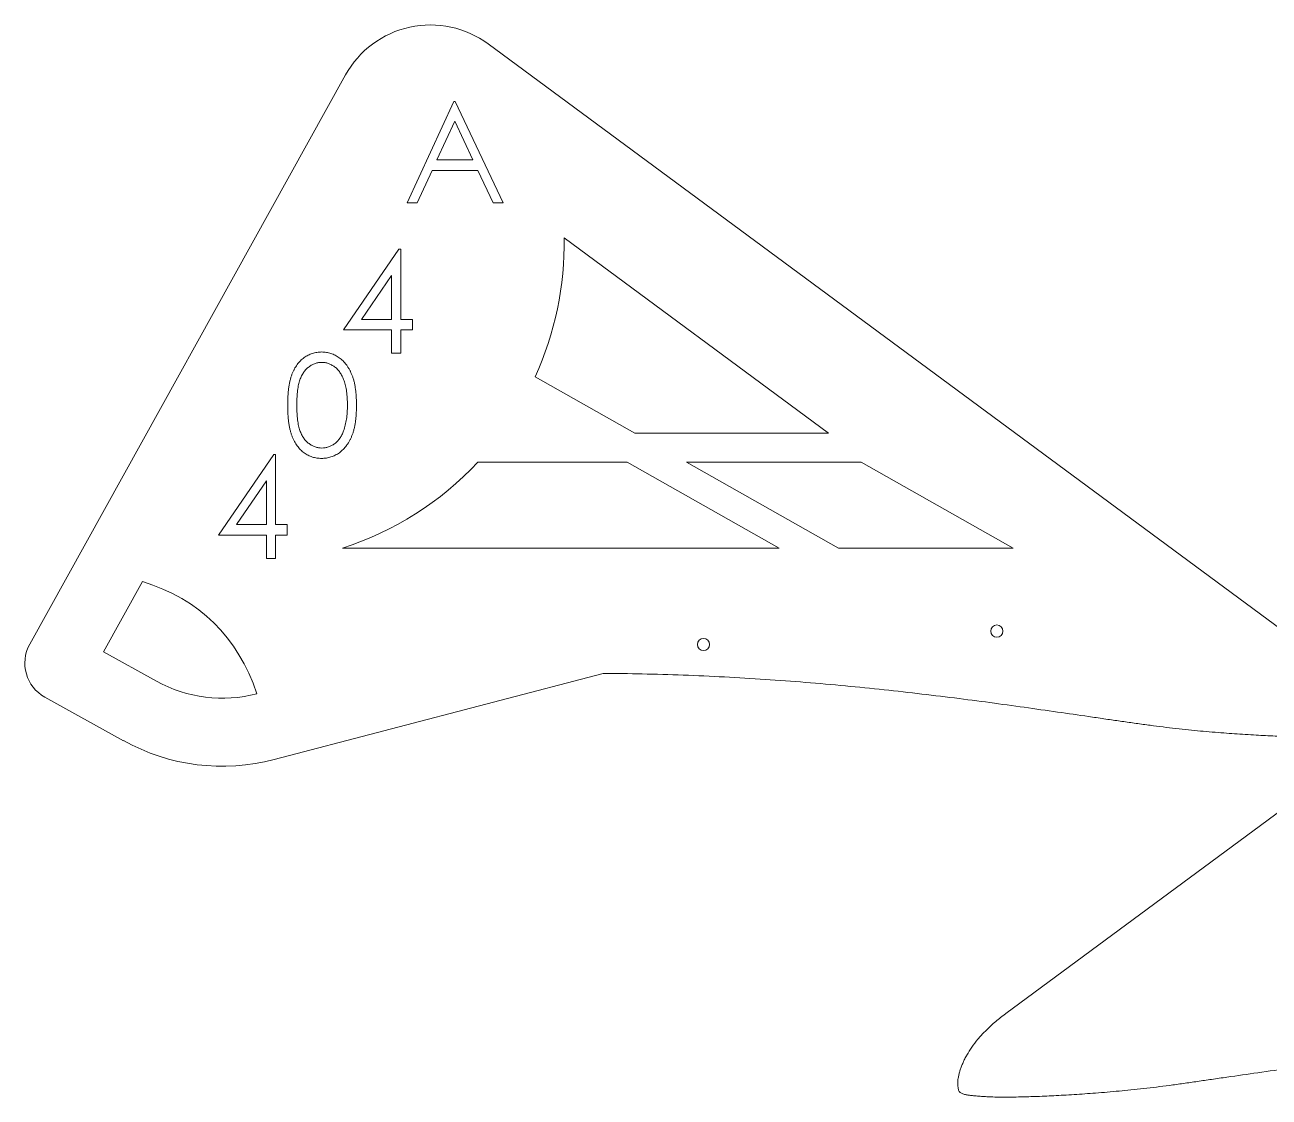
# Model space of a CAD drawing. Header units: inches. Extents: x -9.1 to 72, y -1.4 to 36.
# Drawn here: x 24.24 to 37.04, y 12.64 to 23.67 of the extents above; entities that cross this region are included whole.
import ezdxf

# ---------------------------------------------------------------- set-up
doc = ezdxf.new("R2010")
doc.units = ezdxf.units.IN
doc.header["$MEASUREMENT"] = 0

msp = doc.modelspace()

# ---------------------------------------------------------------- linework, layer by layer
at = {"color": 1, "linetype": 'Continuous', "lineweight": 15}
for p, q in [((29.011, 23.477), (37.501, 17.205)), ((24.294, 17.299), (27.542, 23.157)), ((32.512, 19.472), (29.791, 21.481)), ((30.519, 19.472), (29.493, 20.051)), ((42.828, 19.772), (34.337, 13.5)), ((32.512, 19.472), (30.519, 19.472)), ((30.44, 19.172), (28.904, 19.172)), ((32.005, 18.288), (30.44, 19.172)), ((31.051, 19.172), (32.848, 19.172)), ((32.615, 18.288), (31.051, 19.172)), ((32.848, 19.172), (34.412, 18.288)), ((27.512, 18.288), (32.005, 18.288)), ((32.615, 18.288), (34.412, 18.288)), ((25.052, 17.222), (25.453, 17.946)), ((25.598, 16.919), (25.052, 17.222)), ((30.195, 16.999), (26.809, 16.112)), ((25.259, 16.307), (24.45, 16.755)), ((33.846, 12.835), (33.844, 12.82))]:
    msp.add_line(p, q, dxfattribs=at)
at = {"color": 3, "linetype": 'Continuous', "lineweight": 15}
for p, q in [((28.658, 22.883), (28.177, 21.841)), ((28.671, 22.883), (28.658, 22.883)), ((29.166, 21.841), (28.671, 22.883)), ((28.482, 22.282), (28.666, 22.68)), ((28.666, 22.68), (28.854, 22.282)), ((28.854, 22.282), (28.482, 22.282)), ((28.279, 21.841), (28.433, 22.175)), ((28.433, 22.175), (28.905, 22.175)), ((28.905, 22.175), (29.063, 21.841)), ((28.177, 21.841), (28.279, 21.841)), ((29.063, 21.841), (29.166, 21.841)), ((27.523, 20.535), (28.092, 21.363)), ((28.092, 21.363), (28.111, 21.363)), ((28.111, 21.363), (28.111, 20.642)), ((28.017, 21.094), (27.707, 20.642)), ((28.017, 20.642), (28.017, 21.094)), ((27.707, 20.642), (28.017, 20.642)), ((28.111, 20.642), (28.231, 20.642)), ((28.231, 20.642), (28.231, 20.535)), ((28.017, 20.535), (27.523, 20.535)), ((28.017, 20.295), (28.017, 20.535)), ((28.111, 20.535), (28.111, 20.295)), ((28.231, 20.535), (28.111, 20.535)), ((28.111, 20.295), (28.017, 20.295)), ((26.236, 18.423), (26.805, 19.251)), ((26.805, 19.251), (26.824, 19.251)), ((26.824, 19.251), (26.824, 18.53)), ((26.731, 18.982), (26.42, 18.53)), ((26.731, 18.53), (26.731, 18.982)), ((26.42, 18.53), (26.731, 18.53)), ((26.824, 18.53), (26.944, 18.53)), ((26.944, 18.53), (26.944, 18.423)), ((26.731, 18.423), (26.236, 18.423)), ((26.731, 18.182), (26.731, 18.423)), ((26.824, 18.423), (26.824, 18.182)), ((26.944, 18.423), (26.824, 18.423)), ((26.824, 18.182), (26.731, 18.182))]:
    msp.add_line(p, q, dxfattribs=at)
at = {"color": 1, "linetype": 'Continuous', "lineweight": 15}
for centre in [(34.243, 17.435), (31.226, 17.297)]:
    msp.add_circle(centre, 0.0625, dxfattribs=at)
for centre, radius, start, end in [((28.417, 22.672), 1, 53.5477, 150.9941), ((26.499, 21.422), 3.293, 335.4056, 1.0391), ((26.499, 21.422), 3.293, 287.9024, 316.9023), ((24.644, 17.105), 0.4, 150.9941, 240.9941), ((26.277, 18.144), 1.4, 240.9941, 284.6789), ((26.277, 18.144), 2.1, 240.9941, 284.6789)]:
    msp.add_arc(centre, radius, start, end, dxfattribs=at)
at = {"color": 3, "linetype": 'Continuous', "lineweight": 15}
for points, knots in [([(26.948, 19.759), (26.948, 19.775), (26.948, 19.808), (26.951, 19.855), (26.954, 19.899), (26.959, 19.941), (26.965, 19.979), (26.973, 20.015), (26.981, 20.047), (26.992, 20.077), (27.003, 20.105), (27.016, 20.131), (27.03, 20.154), (27.045, 20.177), (27.061, 20.197), (27.078, 20.216), (27.097, 20.233), (27.116, 20.249), (27.137, 20.262), (27.158, 20.274), (27.179, 20.284), (27.202, 20.292), (27.225, 20.299), (27.248, 20.303), (27.272, 20.306), (27.288, 20.306), (27.296, 20.307)], [0, 0, 0, 0, 0.068595, 0.133246, 0.194313, 0.251279, 0.304513, 0.354235, 0.400481, 0.443411, 0.484015, 0.523252, 0.561042, 0.5979, 0.633518, 0.668314, 0.702496, 0.736685, 0.770293, 0.803437, 0.835913, 0.86846, 0.900847, 0.933467, 0.966258, 1, 1, 1, 1]), ([(27.296, 20.307), (27.305, 20.306), (27.321, 20.306), (27.346, 20.303), (27.369, 20.299), (27.392, 20.292), (27.415, 20.284), (27.437, 20.274), (27.459, 20.262), (27.479, 20.248), (27.499, 20.233), (27.518, 20.215), (27.536, 20.196), (27.553, 20.175), (27.568, 20.152), (27.583, 20.127), (27.596, 20.101), (27.609, 20.072), (27.62, 20.042), (27.63, 20.009), (27.638, 19.973), (27.644, 19.935), (27.65, 19.895), (27.653, 19.851), (27.655, 19.806), (27.656, 19.775), (27.656, 19.759)], [0, 0, 0, 0, 0.033788, 0.067194, 0.099862, 0.132567, 0.165151, 0.197913, 0.231319, 0.265083, 0.299255, 0.334399, 0.369943, 0.406284, 0.444064, 0.482998, 0.523354, 0.565537, 0.609613, 0.656391, 0.705885, 0.758325, 0.813832, 0.872795, 0.934722, 1, 1, 1, 1]), ([(27.3, 20.2), (27.288, 20.199), (27.265, 20.198), (27.231, 20.189), (27.198, 20.175), (27.172, 20.158), (27.152, 20.143), (27.138, 20.129), (27.125, 20.114), (27.113, 20.098), (27.102, 20.081), (27.091, 20.062), (27.082, 20.042), (27.073, 20.02), (27.066, 19.996), (27.059, 19.97), (27.054, 19.942), (27.05, 19.91), (27.046, 19.876), (27.044, 19.839), (27.042, 19.8), (27.042, 19.773), (27.042, 19.759)], [0, 0, 0, 0, 0.060387, 0.120883, 0.182755, 0.247811, 0.281299, 0.315088, 0.349702, 0.384857, 0.420966, 0.458511, 0.497175, 0.537602, 0.580503, 0.627468, 0.678388, 0.733983, 0.793747, 0.857714, 0.926698, 1, 1, 1, 1]), ([(27.562, 19.759), (27.562, 19.772), (27.562, 19.796), (27.561, 19.832), (27.558, 19.866), (27.554, 19.898), (27.549, 19.929), (27.543, 19.958), (27.536, 19.985), (27.528, 20.011), (27.519, 20.034), (27.509, 20.056), (27.498, 20.077), (27.486, 20.096), (27.474, 20.113), (27.46, 20.128), (27.446, 20.142), (27.426, 20.158), (27.4, 20.174), (27.367, 20.189), (27.334, 20.198), (27.311, 20.199), (27.3, 20.2)], [0, 0, 0, 0, 0.065681, 0.128486, 0.188175, 0.245106, 0.299448, 0.350823, 0.399942, 0.446672, 0.491255, 0.533376, 0.573853, 0.612526, 0.649597, 0.685532, 0.720106, 0.753838, 0.818925, 0.880493, 0.940311, 1, 1, 1, 1]), ([(27.296, 19.212), (27.288, 19.212), (27.272, 19.212), (27.248, 19.215), (27.225, 19.219), (27.202, 19.226), (27.18, 19.233), (27.158, 19.244), (27.137, 19.255), (27.117, 19.269), (27.098, 19.284), (27.079, 19.301), (27.062, 19.32), (27.046, 19.34), (27.031, 19.363), (27.017, 19.387), (27.004, 19.413), (26.992, 19.44), (26.982, 19.471), (26.973, 19.503), (26.965, 19.539), (26.959, 19.577), (26.954, 19.619), (26.951, 19.663), (26.948, 19.71), (26.948, 19.742), (26.948, 19.759)], [0, 0, 0, 0, 0.033787, 0.066622, 0.099285, 0.131361, 0.163585, 0.196104, 0.228902, 0.262158, 0.295991, 0.330218, 0.36506, 0.400951, 0.43762, 0.475708, 0.515381, 0.556414, 0.599765, 0.646424, 0.696431, 0.749782, 0.806573, 0.867436, 0.931887, 1, 1, 1, 1]), ([(27.042, 19.759), (27.042, 19.745), (27.042, 19.718), (27.044, 19.679), (27.046, 19.642), (27.049, 19.608), (27.054, 19.577), (27.059, 19.548), (27.066, 19.522), (27.073, 19.498), (27.082, 19.477), (27.091, 19.457), (27.101, 19.438), (27.113, 19.42), (27.125, 19.404), (27.138, 19.389), (27.152, 19.376), (27.172, 19.36), (27.198, 19.344), (27.231, 19.329), (27.265, 19.32), (27.288, 19.319), (27.3, 19.318)], [0, 0, 0, 0, 0.072951, 0.141584, 0.205926, 0.265301, 0.320597, 0.371817, 0.41879, 0.461699, 0.502134, 0.540804, 0.578181, 0.614297, 0.649678, 0.684299, 0.718359, 0.752081, 0.817652, 0.879722, 0.939966, 1, 1, 1, 1]), ([(27.656, 19.759), (27.656, 19.743), (27.655, 19.712), (27.653, 19.666), (27.65, 19.623), (27.645, 19.583), (27.638, 19.545), (27.63, 19.51), (27.621, 19.477), (27.609, 19.446), (27.597, 19.418), (27.584, 19.392), (27.569, 19.367), (27.554, 19.344), (27.537, 19.323), (27.519, 19.304), (27.5, 19.286), (27.48, 19.27), (27.459, 19.257), (27.438, 19.244), (27.415, 19.234), (27.393, 19.226), (27.369, 19.22), (27.346, 19.215), (27.321, 19.212), (27.305, 19.212), (27.296, 19.212)], [0, 0, 0, 0, 0.065063, 0.126773, 0.185516, 0.240765, 0.29298, 0.34225, 0.388919, 0.432776, 0.474628, 0.514775, 0.553606, 0.591426, 0.628028, 0.663804, 0.698984, 0.733591, 0.767628, 0.801208, 0.834264, 0.866981, 0.89972, 0.932702, 0.966176, 1, 1, 1, 1]), ([(27.523, 19.497), (27.526, 19.506), (27.533, 19.525), (27.541, 19.555), (27.547, 19.585), (27.553, 19.617), (27.557, 19.651), (27.56, 19.686), (27.562, 19.722), (27.562, 19.747), (27.562, 19.759)], [0, 0, 0, 0, 0.110588, 0.224542, 0.342503, 0.464324, 0.590756, 0.722227, 0.858843, 1, 1, 1, 1]), ([(27.3, 19.318), (27.311, 19.319), (27.334, 19.32), (27.368, 19.329), (27.4, 19.343), (27.426, 19.359), (27.446, 19.375), (27.46, 19.388), (27.472, 19.403), (27.485, 19.419), (27.496, 19.436), (27.506, 19.455), (27.515, 19.476), (27.52, 19.49), (27.523, 19.497)], [0, 0, 0, 0, 0.112813, 0.225394, 0.339595, 0.459675, 0.521735, 0.583926, 0.648174, 0.713881, 0.781004, 0.851451, 0.924051, 1, 1, 1, 1])]:
    msp.add_open_spline(points, degree=3, knots=knots, dxfattribs=at)
at = {"color": 1, "linetype": 'Continuous', "lineweight": 15}
msp.add_open_spline([(26.632, 16.79), (26.434, 17.376), (26.041, 17.761), (25.453, 17.946)], degree=3, dxfattribs=at)
for points, knots in [([(37.995, 16.525), (37.997, 16.507), (37.997, 16.48), (37.994, 16.446), (37.991, 16.425), (37.987, 16.41), (37.981, 16.399), (37.972, 16.391), (37.96, 16.384), (37.939, 16.375), (37.91, 16.368), (37.874, 16.362), (37.831, 16.359), (37.781, 16.354), (37.725, 16.35), (37.665, 16.347), (37.6, 16.345), (37.529, 16.344), (37.454, 16.345), (37.374, 16.346), (37.289, 16.348), (37.199, 16.351), (37.106, 16.354), (37.008, 16.359), (36.906, 16.364), (36.8, 16.371), (36.69, 16.378), (36.576, 16.387), (36.458, 16.396), (36.338, 16.406), (36.213, 16.418), (36.085, 16.432), (35.953, 16.448), (35.817, 16.466), (35.676, 16.485), (35.531, 16.506), (35.381, 16.527), (35.175, 16.558), (34.903, 16.597), (34.566, 16.645), (34.215, 16.694), (33.849, 16.742), (33.471, 16.788), (33.081, 16.832), (32.682, 16.872), (32.274, 16.908), (31.859, 16.939), (31.44, 16.964), (31.018, 16.983), (30.602, 16.995), (30.328, 16.999), (30.195, 16.999)], [0.510071, 0.510071, 0.510071, 0.510071, 0.5122404, 0.5133722, 0.5141865, 0.5148229, 0.5152246, 0.5156306, 0.5162374, 0.516947, 0.5183458, 0.5197784, 0.5213344, 0.5235834, 0.5258295, 0.5280571, 0.5308753, 0.5337014, 0.5365442, 0.5399573, 0.5433696, 0.5467821, 0.5507223, 0.5546627, 0.5586058, 0.5630388, 0.56747, 0.5719029, 0.5767798, 0.5816502, 0.5865171, 0.5918521, 0.5971869, 0.6025272, 0.6084097, 0.6142962, 0.6201916, 0.6266185, 0.6394743, 0.6533033, 0.6675693, 0.6822662, 0.6977139, 0.7134728, 0.7295374, 0.7460808, 0.7627889, 0.779657, 0.7966958, 0.8137406, 0.8297628, 0.8297628, 0.8297628, 0.8297628]), ([(34.337, 13.5), (34.328, 13.493), (34.283, 13.46), (34.21, 13.4), (34.123, 13.319), (34.049, 13.237), (33.986, 13.156), (33.943, 13.087), (33.914, 13.034), (33.896, 12.996), (33.88, 12.958), (33.867, 12.922), (33.857, 12.887), (33.85, 12.858), (33.847, 12.841), (33.846, 12.835)], [0.47548966, 0.47548966, 0.47548966, 0.47548966, 0.47691792, 0.482188, 0.48686459, 0.49128438, 0.49547363, 0.49921411, 0.50107475, 0.5027053, 0.50433854, 0.50597895, 0.5073754, 0.50873896, 0.50947935, 0.50947935, 0.50947935, 0.50947935]), ([(33.844, 12.82), (33.842, 12.803), (33.841, 12.775), (33.845, 12.741), (33.848, 12.72), (33.852, 12.705), (33.858, 12.694), (33.867, 12.686), (33.879, 12.679), (33.9, 12.67), (33.928, 12.663), (33.964, 12.658), (34.008, 12.654), (34.058, 12.65), (34.113, 12.645), (34.174, 12.642), (34.239, 12.64), (34.31, 12.64), (34.385, 12.64), (34.465, 12.641), (34.55, 12.643), (34.639, 12.646), (34.733, 12.649), (34.831, 12.654), (34.933, 12.66), (35.039, 12.666), (35.149, 12.673), (35.263, 12.682), (35.38, 12.691), (35.501, 12.702), (35.626, 12.714), (35.754, 12.727), (35.886, 12.743), (36.022, 12.761), (36.163, 12.78), (36.308, 12.801), (36.457, 12.823), (36.664, 12.853), (36.936, 12.892), (37.272, 12.94), (37.624, 12.989), (37.99, 13.037), (38.368, 13.083), (38.758, 13.127), (39.157, 13.167), (39.565, 13.203), (39.979, 13.234), (40.399, 13.26), (40.821, 13.279), (41.237, 13.29), (41.511, 13.294), (41.644, 13.294)], [0.510071, 0.510071, 0.510071, 0.510071, 0.5122404, 0.5133722, 0.5141865, 0.5148229, 0.5152246, 0.5156306, 0.5162374, 0.516947, 0.5183458, 0.5197784, 0.5213344, 0.5235834, 0.5258295, 0.5280571, 0.5308753, 0.5337014, 0.5365442, 0.5399573, 0.5433696, 0.5467821, 0.5507223, 0.5546627, 0.5586058, 0.5630388, 0.56747, 0.5719029, 0.5767798, 0.5816502, 0.5865171, 0.5918521, 0.5971869, 0.6025272, 0.6084097, 0.6142962, 0.6201916, 0.6266185, 0.6394743, 0.6533033, 0.6675693, 0.6822662, 0.6977139, 0.7134728, 0.7295374, 0.7460808, 0.7627889, 0.779657, 0.7966958, 0.8137406, 0.8297628, 0.8297628, 0.8297628, 0.8297628])]:
    msp.add_open_spline(points, degree=3, knots=knots, dxfattribs=at)

doc.saveas('drawing.dxf')
